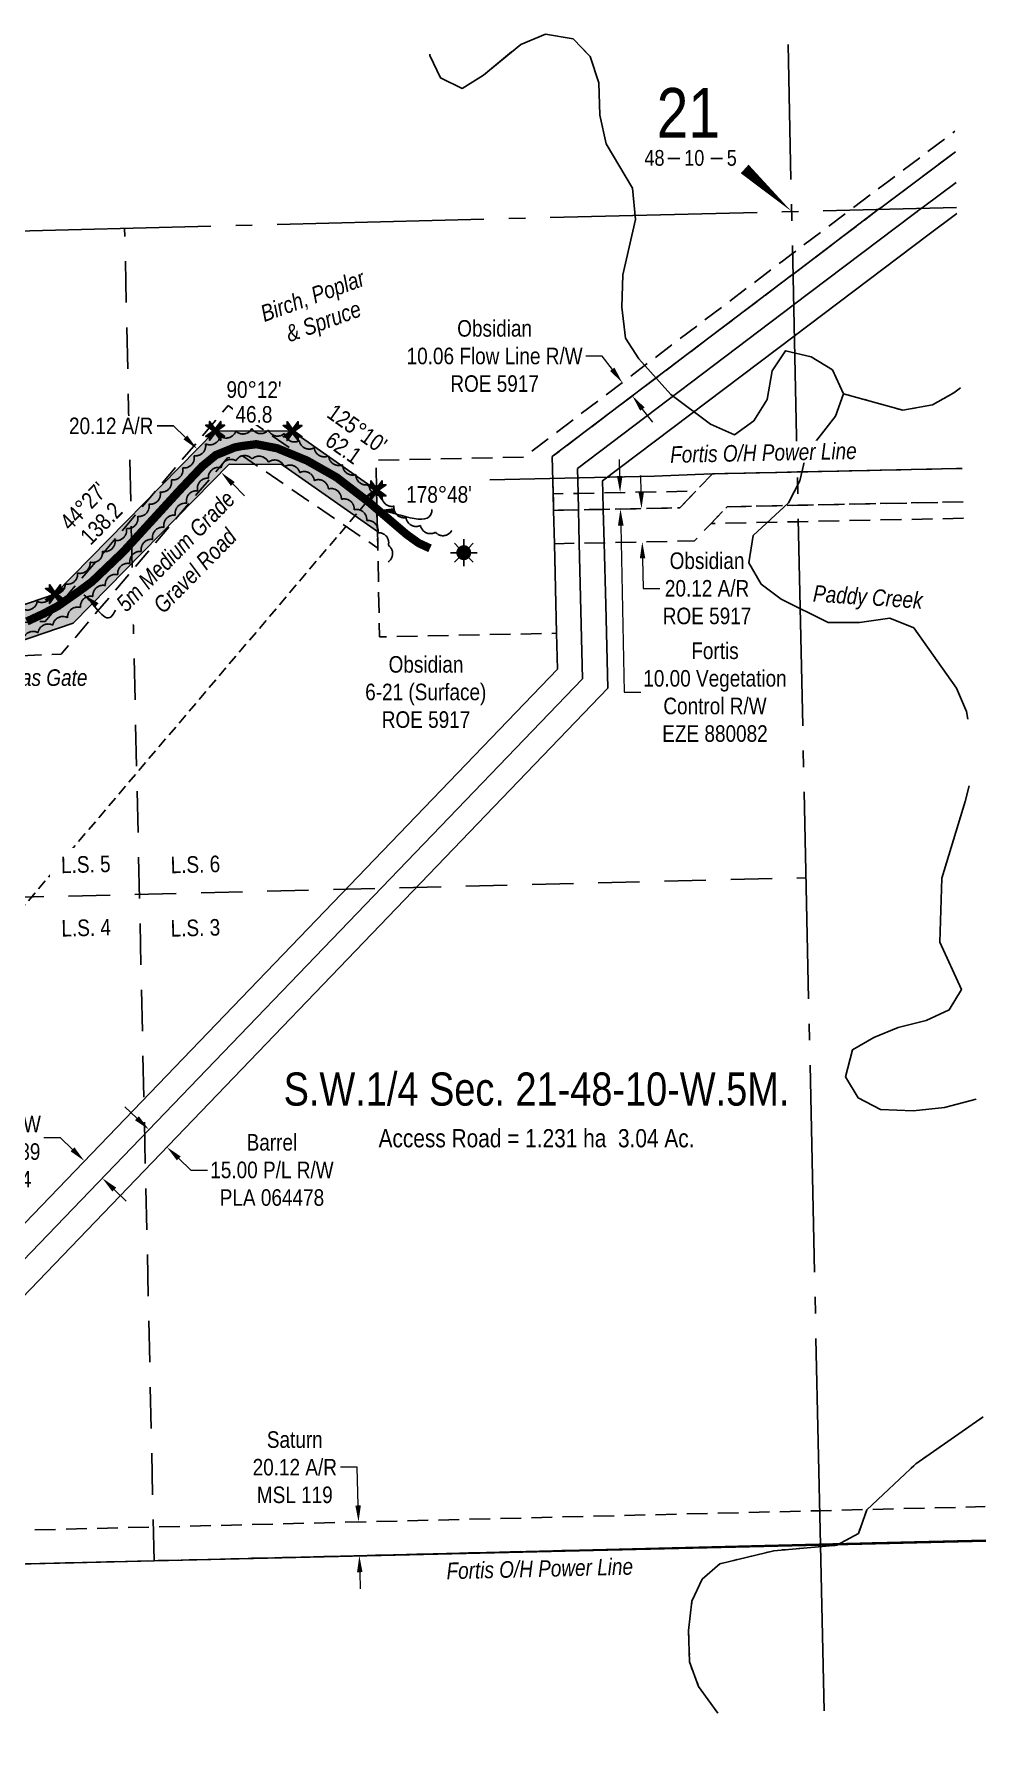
# Model space of a CAD drawing. Extents: x 604790 to 607159, y 5889877 to 5891976.
# Drawn here: x 606302 to 606877, y 5889898 to 5890929 of the extents above; entities that cross this region are included whole.
import ezdxf
from ezdxf.enums import TextEntityAlignment as Align

# ---------------------------------------------------------------- set-up
doc = ezdxf.new("R2010")
doc.units = 0
doc.header["$LTSCALE"] = 5
doc.header["$PDSIZE"] = 0.5
for name, pattern in [('0', [1, 1, 0]), ('foc-ACCESSROAD', [3.75, 2.5, -1.25]), ('foc-FLOWLINE', [3.75, 2.5, -1.25]), ('foc-LSD', [8, 5, -3]), ('foc-QUARTERLINE', [33, 25, -3, 2, -3]), ('foc-TIELINE', [1.875, 1.25, -0.625]), ('foc-WHEELTRACKS', [2, 0.4, -1.6])]:
    doc.linetypes.add(name, pattern=pattern)
doc.layers.get('Defpoints').update_dxf_attribs({"color": 9})
for name, color, linetype in [('10', 1, 'Continuous'), ('9', 3, 'Continuous'), ('AS-POWER', 104, 'foc-POWER'), ('AS-ROADS', 254, 'Continuous'), ('C-AR', 13, 'foc-ACCESSROAD'), ('C-SYMBOL', 7, 'Continuous'), ('C-WS', 13, 'foc-ACCESSROAD'), ('C-WS-S', 8, 'Continuous'), ('F-EZE', 190, 'foc-FLOWLINE'), ('F-RW', 190, 'Continuous'), ('F-WS', 190, 'foc-ACCESSROAD'), ('L-AREAREQUIRED', 7, 'Continuous'), ('L-BD', 7, 'Continuous'), ('L-BD1', 253, 'Continuous'), ('L-MON', 1, 'Continuous'), ('L-QSEC', 8, 'foc-QUARTERLINE'), ('L-SEC', 7, 'Continuous'), ('L-SECLBL', 7, 'Continuous'), ('L-SECTION-LSD', 7, 'foc-LSD'), ('L-TIE', 7, 'foc-TIELINE'), ('P-PROPOSED', 10, 'Continuous'), ('P-PROPOSED-H', 21, 'Continuous'), ('P-TXT', 4, 'Continuous'), ('T-BUSH', 110, '0'), ('T-BUSH-T', 110, 'Continuous'), ('T-CREEK', 160, 'Continuous'), ('T-WATER', 160, 'Continuous'), ('T-WATER-P3', 160, 'foc-WHEELTRACKS'), ('T-WATER-T', 170, 'Continuous')]:
    doc.layers.add(name, color=color, linetype=linetype)
for name, color, linetype, lineweight in [('C-AR-T', 13, 'Continuous', 9), ('C-FLOWLINE-T', 13, 'Continuous', 9), ('C-WS-T', 13, 'Continuous', 9), ('F-AR-T', 190, 'Continuous', 9), ('F-EZE-T', 190, 'Continuous', 9), ('F-RW-T', 190, 'Continuous', 9), ('T-TEXT', 48, 'Continuous', 18)]:
    doc.layers.add(name, color=color, linetype=linetype, lineweight=lineweight)
doc.styles.add('100L', font='ARIALN.TTF', dxfattribs={"height": 11})
doc.styles.add('175L', font='ARIALN.TTF', dxfattribs={"height": 20})
doc.styles.add('80CG', font='ARIALN.TTF', dxfattribs={"height": 10})
doc.styles.add('80L', font='ARIALN.TTF', dxfattribs={"height": 10})
doc.styles.add('foc-LtypeFont', font='ARIALN.TTF', dxfattribs={"height": 7.35})
doc.styles.add('SIMPLEX', font='ARIALN.TTF')
doc.linetypes.add('foc-POWER', pattern='A,6,-1,["P",foc-LtypeFont,S=0.2,R=0,X=-0.625,Y=-0.75],-1.24,4', length=12.24)
doc.linetypes.add('foc-POWER-NOLINE', pattern='A,0,-4,["P",foc-LtypeFont,S=0.2,R=0,X=-0.625,Y=-0.75],-8.24', length=12.24)
doc.linetypes.add('foc-TOPO-flowdirection-NOLINE', pattern='A,0,[">",foc-LtypeFont,S=0.3,R=0,X=0,Y=-0.945],-20,[">",foc-LtypeFont,S=0.3,R=0,X=0,Y=-0.945],0', length=20)
doc.dimstyles.new('Compass 5 000', dxfattribs={"dimscale": 5, "dimtxt": 9, "dimasz": 2, "dimexe": 0.2, "dimexo": 0.0625, "dimgap": 0.5, "dimtad": 0, "dimtih": 1, "dimtoh": 1, "dimzin": 0, "dimdsep": 46, "dimtxsty": '80CG', "dimcen": 0.1, "dimse1": 1, "dimse2": 1, "dimclrd": 256, "dimclrt": 256, "dimaunit": 1, "dimadec": 4, "dimazin": 0, "dimtfac": 0.06, "dimtofl": 0, "dimtmove": 0, "dimatfit": 1, "dimfxl": 0.2, "dimtolj": 1, "dimtzin": 0, "dimlwd": -1, "dimarcsym": 0})

# ---------------------------------------------------------------- blocks, each defined once
blk = doc.blocks.new('L-SECLBL')
at = {"layer": '9', "color": 7}
for p, q in [((-5.1, -27.8), (-12.3, -27.8)), ((20.7, -27.8), (13.5, -27.8))]:
    blk.add_line(p, q, dxfattribs=at)
at = {"layer": '10', "color": 2, "style": 'SIMPLEX'}
blk.add_attdef('SEC', text='', height=30, dxfattribs=at).set_placement((0, 0), align=Align.MIDDLE)
at = {"layer": '10', "color": 5, "style": '80L'}
blk.add_attdef('TWP', text='', height=9.5, dxfattribs=at).set_placement((-14.4, -27.4), align=Align.MIDDLE_RIGHT)
blk.add_attdef('RGE', text='', height=9.5, dxfattribs=at).set_placement((3.6, -27.4), align=Align.MIDDLE_CENTER)
blk.add_attdef('MER', text='', height=9.5, dxfattribs=at).set_placement((23.2, -27.4), align=Align.MIDDLE_LEFT)
blk = doc.blocks.new('*D423')
at = {"layer": 'C-AR-T', "transparency": 16777216}
for p, q in [((606668.3, 5890652.5), (606668.1, 5890662.5)), ((606669.2, 5890612.4), (606669.5, 5890594.3)), ((606669.5, 5890594.3), (606679.5, 5890594.3))]:
    blk.add_line(p, q, dxfattribs=at)
for points in [[(606670, 5890652.6), (606666.7, 5890652.5), (606668.5, 5890642.5)], [(606670.8, 5890612.4), (606667.5, 5890612.4), (606669, 5890622.4)]]:
    blk.add_solid(points, dxfattribs=at)
at = {"layer": 'Defpoints', "color": 0, "transparency": 16777216}
for p in [(606660.5, 5890642.4), (606660.9, 5890622.2), (606669, 5890622.4)]:
    blk.add_point(p, dxfattribs=at)
at = {"layer": 'C-AR-T', "transparency": 16777216, "insert": (606708.1, 5890594.3), "char_height": 10, "attachment_point": 5, "style": '80CG'}
blk.add_mtext('\\A1;Obsidian\\P20.12 A/R\\PROE 5917', dxfattribs=at)
blk = doc.blocks.new('*D425')
at = {"layer": 'C-FLOWLINE-T', "transparency": 16777216}
for p, q in [((606644.8, 5890734.6), (606634.8, 5890734.6)), ((606650.9, 5890726.6), (606644.8, 5890734.6)), ((606669, 5890702.6), (606675.1, 5890694.6))]:
    blk.add_line(p, q, dxfattribs=at)
for points in [[(606652.2, 5890727.6), (606649.5, 5890725.6), (606656.9, 5890718.6)], [(606670.4, 5890703.6), (606667.7, 5890701.6), (606663, 5890710.6)]]:
    blk.add_solid(points, dxfattribs=at)
at = {"layer": 'Defpoints', "color": 0, "transparency": 16777216}
for p in [(606656.9, 5890718.6), (606667, 5890726.3), (606673.1, 5890718.3)]:
    blk.add_point(p, dxfattribs=at)
at = {"layer": 'C-FLOWLINE-T', "transparency": 16777216, "insert": (606579.8, 5890734.6), "char_height": 10, "attachment_point": 5, "style": '80CG'}
blk.add_mtext('\\A1;Obsidian\\P10.06 Flow Line R/W\\PROE 5917', dxfattribs=at)
blk = doc.blocks.new('*D429')
at = {"layer": 'Defpoints', "color": 0, "transparency": 16777216}
for p in [(606464.5, 5890029.8), (606497.6, 5890030.6), (606465, 5890009.4)]:
    blk.add_point(p, dxfattribs=at)
at = {"layer": 'F-AR-T', "transparency": 16777216}
for p, q in [((606496.8, 5890063.6), (606486.8, 5890063.6)), ((606497.4, 5890040.6), (606496.8, 5890063.6)), ((606498.4, 5890000.2), (606498.6, 5889990.2))]:
    blk.add_line(p, q, dxfattribs=at)
for points in [[(606499, 5890040.6), (606495.7, 5890040.5), (606497.6, 5890030.6)], [(606500, 5890000.3), (606496.7, 5890000.2), (606498.1, 5890010.2)]]:
    blk.add_solid(points, dxfattribs=at)
at = {"layer": 'F-AR-T', "transparency": 16777216, "insert": (606459.1, 5890063.6), "char_height": 10, "attachment_point": 5, "style": '80CG'}
blk.add_mtext('\\A1;Saturn\\P20.12 A/R\\PMSL 119', dxfattribs=at)
blk = doc.blocks.new('*D434')
at = {"layer": 'Defpoints', "color": 0, "transparency": 16777216}
for p in [(606380.7, 5890277.6), (606391.6, 5890267.1), (606381.8, 5890257)]:
    blk.add_point(p, dxfattribs=at)
at = {"layer": 'F-RW-T', "transparency": 16777216}
for p, q in [((606363.7, 5890274.4), (606356.5, 5890281.3)), ((606389, 5890250.1), (606396.3, 5890243.1)), ((606396.3, 5890243.1), (606406.3, 5890243.1))]:
    blk.add_line(p, q, dxfattribs=at)
for points in [[(606364.9, 5890275.6), (606362.6, 5890273.2), (606371, 5890267.5)], [(606390.2, 5890251.3), (606387.9, 5890248.9), (606381.8, 5890257)]]:
    blk.add_solid(points, dxfattribs=at)
at = {"layer": 'F-RW-T', "transparency": 16777216, "insert": (606445.3, 5890243.1), "char_height": 10, "attachment_point": 5, "style": '80CG'}
blk.add_mtext('\\A1;Barrel\\P15.00 P/L R/W\\PPLA 064478', dxfattribs=at)
blk = doc.blocks.new('*D437')
at = {"layer": 'Defpoints', "color": 0, "transparency": 16777216}
for p in [(606330.4, 5890247), (606332, 5890248.6), (606341.2, 5890236.6)]:
    blk.add_point(p, dxfattribs=at)
at = {"layer": 'F-RW-T', "transparency": 16777216}
for p, q in [((606317.6, 5890262.5), (606307.6, 5890262.5)), ((606324.8, 5890255.6), (606317.6, 5890262.5)), ((606350, 5890231.3), (606357.2, 5890224.4))]:
    blk.add_line(p, q, dxfattribs=at)
for points in [[(606326, 5890256.8), (606323.7, 5890254.4), (606332, 5890248.6)], [(606351.2, 5890232.5), (606348.9, 5890230.1), (606342.8, 5890238.2)]]:
    blk.add_solid(points, dxfattribs=at)
at = {"layer": 'F-RW-T', "transparency": 16777216, "insert": (606268.5, 5890262.5), "char_height": 10, "attachment_point": 5, "style": '80CG'}
blk.add_mtext('\\A1;Saturn\\P15.00 P/L R/W\\PPlan 862 1789\\PPLA 830654', dxfattribs=at)
blk = doc.blocks.new('GAS')
h = blk.add_hatch(color=255)
h.dxf.hatch_style = 1
edge = h.paths.add_edge_path()
edge.add_arc((0, 0), 0.9, 0, 360)
for p, q in [((-0.81, 0), (-1.62, 0)), ((-0.57, 0.57), (-1.14, 1.14)), ((0, 0.81), (0, 1.62)), ((0.57, 0.57), (1.14, 1.14)), ((1.62, 0), (0.81, 0)), ((-0.57, -0.57), (-1.14, -1.14)), ((0, -0.81), (0, -1.62)), ((1.14, -1.14), (0.57, -0.57))]:
    blk.add_line(p, q)
blk.add_circle((0, 0), 0.8)
blk = doc.blocks.new('TEMP')
h = blk.add_hatch(color=255)
h.dxf.hatch_style = 1
h.paths.add_polyline_path([(0, 0.25), (-0.67, 1.15), (-0.67, 0.67), (-1.15, 0.67), (-0.25, 0), (-1.15, -0.67), (-0.67, -0.67), (-0.67, -1.15), (0, -0.25), (0.67, -1.15), (0.67, -0.67), (1.15, -0.67), (0.25, 0), (1.15, 0.67), (0.67, 0.67), (0.67, 1.15)])
h.paths.add_polyline_path([(0.57, 0.85), (0.57, 0.57), (0.85, 0.57), (0.08, 0), (0.85, -0.57), (0.57, -0.57), (0.57, -0.85), (0, -0.08), (-0.57, -0.85), (-0.57, -0.57), (-0.85, -0.57), (-0.08, 0), (-0.85, 0.57), (-0.57, 0.57), (-0.57, 0.85), (0, 0.08)], flags=16)
h = blk.add_hatch(color=1)
h.dxf.hatch_style = 1
h.paths.add_polyline_path([(0, 0.08), (-0.57, 0.85), (-0.57, 0.57), (-0.85, 0.57), (-0.08, 0), (-0.85, -0.57), (-0.57, -0.57), (-0.57, -0.85), (0, -0.08), (0.57, -0.85), (0.57, -0.57), (0.85, -0.57), (0.08, 0), (0.85, 0.57), (0.57, 0.57), (0.57, 0.85)])
at = {"color": 1}
for p, q in [((-0.08, 0), (0.08, 0)), ((0, 0.08), (0, -0.08))]:
    blk.add_line(p, q, dxfattribs=at)
at = {"color": 255, "flags": 128}
blk.add_lwpolyline([(-0.25, 0), (-1.15, 0.67), (-0.67, 0.67), (-0.67, 1.15), (0, 0.25), (0.67, 1.15), (0.67, 0.67), (1.15, 0.67), (0.25, 0), (1.15, -0.67), (0.67, -0.67), (0.67, -1.15), (0, -0.25), (-0.67, -1.15), (-0.67, -0.67), (-1.15, -0.67)], close=True, dxfattribs=at)
at = {"color": 1, "flags": 128}
blk.add_lwpolyline([(-0.08, 0), (-0.85, 0.57), (-0.57, 0.57), (-0.57, 0.85), (0, 0.08), (0.57, 0.85), (0.57, 0.57), (0.85, 0.57), (0.08, 0), (0.85, -0.57), (0.57, -0.57), (0.57, -0.85), (0, -0.08), (-0.57, -0.85), (-0.57, -0.57), (-0.85, -0.57)], close=True, dxfattribs=at)
blk = doc.blocks.new('*D442')
at = {"layer": 'Defpoints', "color": 0, "transparency": 16777216}
for p in [(606400.2, 5890678.4), (606402, 5890680.3), (606416.4, 5890666.2)]:
    blk.add_point(p, dxfattribs=at)
at = {"layer": 'P-TXT', "transparency": 16777216}
for p, q in [((606385.9, 5890692.4), (606375.9, 5890692.4)), ((606393.1, 5890685.4), (606385.9, 5890692.4)), ((606421.7, 5890657.4), (606428.8, 5890650.3))]:
    blk.add_line(p, q, dxfattribs=at)
for points in [[(606394.2, 5890686.6), (606391.9, 5890684.3), (606400.2, 5890678.4)], [(606422.9, 5890658.5), (606420.5, 5890656.2), (606414.6, 5890664.4)]]:
    blk.add_solid(points, dxfattribs=at)
at = {"layer": 'P-TXT', "transparency": 16777216, "insert": (606348.2, 5890692.4), "char_height": 10, "attachment_point": 5, "style": '80CG', "bg_fill": 3, "box_fill_scale": 1.1, "bg_fill_color": 256, "bg_fill_true_color": 13158600, "bg_fill_transparency": 0}
blk.add_mtext('\\A1;20.12 A/R', dxfattribs=at)
blk = doc.blocks.new('*D454')
at = {"layer": 'Defpoints', "color": 0, "transparency": 16777216}
for p in [(606654, 5890652.1), (606654.2, 5890642.2), (606655.8, 5890642.3)]:
    blk.add_point(p, dxfattribs=at)
at = {"layer": 'F-EZE-T', "transparency": 16777216}
for p, q in [((606655.4, 5890662.2), (606655.2, 5890672.2)), ((606656, 5890632.3), (606658.1, 5890531.6)), ((606658.1, 5890531.6), (606668.1, 5890531.6))]:
    blk.add_line(p, q, dxfattribs=at)
for points in [[(606657, 5890662.2), (606653.7, 5890662.1), (606655.6, 5890652.2)], [(606657.7, 5890632.3), (606654.3, 5890632.2), (606655.8, 5890642.3)]]:
    blk.add_solid(points, dxfattribs=at)
at = {"layer": 'F-EZE-T', "transparency": 16777216, "insert": (606712.9, 5890531.6), "char_height": 10, "attachment_point": 5, "style": '80CG'}
blk.add_mtext('\\A1;Fortis\\P10.00 Vegetation\\PControl R/W\\PEZE 880082', dxfattribs=at)

msp = doc.modelspace()

# ---------------------------------------------------------------- hatches: boundary and pattern name
at = {"layer": 'P-PROPOSED-H'}
h = msp.add_hatch(color=256, dxfattribs=at)
h.dxf.hatch_style = 1
h.paths.add_polyline_path([(605958.817, 5890568.29), (605965.833, 5890568.396), (606061.831, 5890543.94), (606195.914, 5890569.274), (606260.493, 5890572.454), (606314.27, 5890590.855), (606411.011, 5890689.447), (606457.768, 5890689.283), (606508.476, 5890653.562), (606508.999, 5890628.592), (606451.363, 5890669.193), (606419.425, 5890669.305), (606325.289, 5890573.368), (606264.318, 5890552.506), (606198.287, 5890549.254), (606061.186, 5890523.35), (605963.461, 5890548.246), (605959.271, 5890548.183)])

# ---------------------------------------------------------------- linework, layer by layer
at = {"layer": 'AS-POWER', "flags": 128}
msp.add_lwpolyline([(606576.946, 5890659.914), (606676.296, 5890662.095), (606700.921, 5890663.181), (606711.44, 5890663.561)], dxfattribs=at)
at = {"layer": 'AS-POWER', "linetype": 'foc-POWER-NOLINE', "flags": 128}
for points in [[(606711.44, 5890663.561), (606768.279, 5890664.751), (606858.792, 5890666.646), (606862.292, 5890666.719)], [(606123.729, 5890001.195), (606223.254, 5890003.523), (606256.544, 5890004.302), (606325.684, 5890005.988), (606430.939, 5890008.59), (606534.558, 5890011.152), (606639.139, 5890013.737), (606743.052, 5890016.306), (606833.32, 5890018.509), (606876.503, 5890019.555)]]:
    msp.add_lwpolyline(points, dxfattribs=at)
at = {"layer": 'AS-ROADS', "const_width": 4.998, "flags": 128}
msp.add_lwpolyline([(606540.781, 5890618.504), (606533.941, 5890621.663), (606526.628, 5890626.926), (606503.984, 5890646.273), (606484.393, 5890661.337), (606466.507, 5890671.498), (606448.421, 5890678.942), (606435.777, 5890681.395), (606427.079, 5890680.262), (606422.871, 5890679.451), (606411.46, 5890674.84), (606403.23, 5890668.095), (606388.943, 5890652.939), (606355.664, 5890616.563), (606336.589, 5890598.329), (606329.301, 5890592.946), (606315.833, 5890583.534), (606307.519, 5890579.116), (606297.279, 5890574.338)], dxfattribs=at)
at = {"layer": 'C-AR', "flags": 128}
msp.add_lwpolyline([(606508.689, 5890643.405), (606509.164, 5890620.731), (606509.206, 5890618.703), (606427.501, 5890674.391), (606418.525, 5890673.164), (606320.053, 5890556.983), (606318.087, 5890554.663), (606233.767, 5890551.118), (606225.776, 5890550.58), (606161.332, 5890546.236), (606046.014, 5890500.851), (605960.69, 5890485.231), (605960.23, 5890505.612), (606040.465, 5890520.3), (606156.865, 5890566.112), (606225.193, 5890570.716), (606245.183, 5890571.723), (606308.41, 5890574.405), (606418.781, 5890704.677), (606508.689, 5890643.405)], close=True, dxfattribs=at)
at = {"layer": 'C-WS', "flags": 128}
for points in [[(606862.734, 5890646.593), (606763.499, 5890644.515), (606763.029, 5890644.506), (606720.198, 5890643.609), (606710.511, 5890633.507), (606700.496, 5890623.064), (606645.955, 5890621.923), (606630.904, 5890621.607), (606615.912, 5890621.293), (606617.223, 5890567.232), (606510.33, 5890564.999), (606509.163, 5890620.731), (606508.646, 5890645.434), (606508.096, 5890671.712), (606597.504, 5890673.583), (606753.664, 5890791.983), (606759.745, 5890796.574), (606794.464, 5890822.787), (606807.038, 5890832.274), (606817.499, 5890839.964), (606857.82, 5890870.363)], [(606858.093, 5890857.937), (606823.508, 5890831.89), (606813.053, 5890824.197), (606811.737, 5890823.221), (606760.018, 5890783.939), (606759.764, 5890783.861), (606614.636, 5890673.942), (606615.182, 5890651.421), (606615.425, 5890641.418), (606630.418, 5890641.731), (606645.447, 5890642.046), (606691.738, 5890643.016), (606701.35, 5890653.04), (606711.44, 5890663.561), (606762.594, 5890664.632), (606763.078, 5890664.642), (606862.292, 5890666.719)]]:
    msp.add_lwpolyline(points, dxfattribs=at)
at = {"layer": 'F-EZE', "flags": 128}
msp.add_lwpolyline([(606701.35, 5890653.04), (606691.738, 5890643.017), (606645.447, 5890642.047), (606630.418, 5890641.731), (606615.425, 5890641.418), (606615.182, 5890651.421), (606630.177, 5890651.702), (606645.197, 5890651.984), (606701.35, 5890653.04)], close=True, dxfattribs=at)
msp.add_lwpolyline([(606862.952, 5890636.672), (606763.243, 5890634.602), (606710.511, 5890633.507), (606720.198, 5890643.609), (606763.029, 5890644.506), (606763.499, 5890644.515), (606862.734, 5890646.593)], dxfattribs=at)
at = {"layer": 'F-WS', "flags": 128}
msp.add_lwpolyline([(606876.503, 5890019.555), (606776.573, 5890017.135), (606273.898, 5890004.708), (606258.798, 5890004.354), (606123.729, 5890001.195), (606114.434, 5890000.978), (606111.226, 5890000.903), (606093.152, 5890000.48), (605993.897, 5889998.162), (605971.679, 5889997.643), (605971.225, 5890017.75), (606084.782, 5890020.516), (606110.738, 5890021.147), (606113.213, 5890021.207), (606123.241, 5890021.452), (606134.518, 5890021.725), (606258.172, 5890024.711), (606273.276, 5890025.08), (606776.136, 5890037.396), (606876.058, 5890039.834)], dxfattribs=at)
at = {"layer": 'L-QSEC'}
for p, q in [((606776.587, 5890016.5), (606757.023, 5890922.67)), ((605953.559, 5890801.601), (606858.829, 5890824.412)), ((606778.823, 5889916.567), (606776.587, 5890016.5))]:
    msp.add_line(p, q, dxfattribs=at)
at = {"layer": 'L-SEC'}
for p, q in [((606876.515, 5890019.026), (606776.587, 5890016.5)), ((606776.587, 5890016.5), (606374.133, 5890007.071)), ((606374.133, 5890007.071), (605971.679, 5889997.643))]:
    msp.add_line(p, q, dxfattribs=at)
at = {"layer": 'L-SECLBL', "flags": 128}
msp.add_lwpolyline([(606759.199, 5890821.901, 0, 7, 0), (606730.82, 5890847.592, 0, 0, 0)], format="xyseb", dxfattribs=at)
at = {"layer": 'L-SECTION-LSD'}
for p, q in [((606374.133, 5890007.071), (606356.34, 5890811.75)), ((605962.619, 5890399.631), (606767.885, 5890419.577))]:
    msp.add_line(p, q, dxfattribs=at)
at = {"layer": 'P-PROPOSED', "flags": 128}
msp.add_lwpolyline([(605958.817, 5890568.29), (605965.833, 5890568.396), (606061.831, 5890543.94), (606195.914, 5890569.274), (606260.493, 5890572.454), (606314.27, 5890590.855), (606411.011, 5890689.447), (606457.768, 5890689.283), (606508.476, 5890653.562), (606508.999, 5890628.592), (606451.363, 5890669.193), (606419.425, 5890669.305), (606325.289, 5890573.368), (606264.318, 5890552.506), (606198.287, 5890549.254), (606061.186, 5890523.35), (605963.461, 5890548.246), (605959.271, 5890548.183)], close=True, dxfattribs=at)
at = {"layer": 'T-BUSH', "flags": 128}
for points in [[(606553.991, 5890629.331, -0.52056705), (606544.059, 5890628.205, -0.52056705), (606535.036, 5890632.333, -0.52056705), (606526.308, 5890637.09, -0.52056705), (606519.043, 5890643.956, -0.52056705), (606511.778, 5890650.822, -0.52056705), (606504.028, 5890657.109, -0.52056705), (606496.001, 5890663.066, -0.52056705), (606487.974, 5890669.023, -0.52056705), (606479.547, 5890674.378, -0.52056705), (606470.82, 5890679.237, -0.52056705), (606461.81, 5890683.567, -0.52056705), (606452.801, 5890687.897, -0.52056705), (606443.153, 5890689.941, -0.52056705), (606433.204, 5890690.906, -0.52056705), (606423.464, 5890689.373, -0.52056705), (606413.965, 5890686.382, -0.52056705), (606405.16, 5890681.67, -0.52056705), (606398.3, 5890674.399, -0.52056705), (606391.44, 5890667.129, -0.52056705), (606384.58, 5890659.858, -0.52056705), (606377.781, 5890652.531, -0.52056705), (606370.998, 5890645.188, -0.52056705), (606364.215, 5890637.846, -0.52056705), (606357.432, 5890630.503, -0.52056705), (606350.541, 5890623.273, -0.52056705), (606343.003, 5890616.708, -0.52056705), (606335.464, 5890610.143, -0.52056705), (606327.926, 5890603.578, -0.52056705), (606320.388, 5890597.014, -0.52056705), (606312.403, 5890591.106, -0.52056705), (606303.522, 5890586.52, -0.52056705), (606294.64, 5890581.933, -0.52056705), (606285.238, 5890578.603, -0.52056705), (606275.715, 5890575.564, -0.52056705), (606266.035, 5890573.247, -0.52056705), (606256.109, 5890572.069, -0.52056705), (606247.089, 5890572.9, -0.52056705), (606245.403, 5890582.521, -0.52056705), (606244.655, 5890593.465, -0.52056705)], [(606515.574, 5890610.388, 0.52056705), (606515.621, 5890620.384, 0.52056705), (606509.277, 5890627.903, 0.52056705), (606502.506, 5890635.257, 0.52056705), (606495.018, 5890641.843, 0.52056705), (606487.226, 5890648.105, 0.52056705), (606479.435, 5890654.367, 0.52056705), (606470.875, 5890659.474, 0.52056705), (606462.09, 5890664.245, 0.52056705), (606452.728, 5890667.724, 0.52056705), (606443.163, 5890670.534, 0.52056705), (606433.355, 5890672.462, 0.52056705), (606423.562, 5890671.429, 0.52056705), (606414.599, 5890667.205, 0.52056705), (606406.943, 5890660.823, 0.52056705), (606400.457, 5890653.216, 0.52056705), (606393.8, 5890645.763, 0.52056705), (606386.961, 5890638.473, 0.52056705), (606380.122, 5890631.183, 0.52056705), (606373.283, 5890623.892, 0.52056705), (606366.444, 5890616.602, 0.52056705), (606359.605, 5890609.312, 0.52056705), (606352.193, 5890602.614, 0.52056705), (606344.682, 5890596.017, 0.52056705), (606337.172, 5890589.42, 0.52056705), (606329.662, 5890582.824, 0.52056705), (606321.883, 5890576.624, 0.52056705), (606312.966, 5890572.107, 0.52056705), (606304.049, 5890567.589, 0.52056705), (606295.055, 5890563.28, 0.52056705), (606285.341, 5890560.923, 0.52056705), (606275.627, 5890558.566, 0.52056705), (606265.846, 5890556.545, 0.52056705), (606255.942, 5890555.223, 0.52056705), (606245.991, 5890554.28, 0.52056705), (606236.039, 5890553.337, 0.52056705), (606226.088, 5890552.394, 0.52056705), (606216.136, 5890551.451, 0.52056705), (606206.183, 5890550.528, 0.52056705), (606196.228, 5890549.621, 0.52056705), (606186.273, 5890548.713, 0.52056705), (606176.433, 5890546.981, 0.52056705), (606166.607, 5890545.144, 0.52056705), (606156.782, 5890543.307, 0.52056705), (606147.013, 5890541.196, 0.52056705), (606137.275, 5890538.94, 0.52056705), (606127.537, 5890536.684, 0.52056705), (606117.799, 5890534.428, 0.52056705), (606108.028, 5890532.336, 0.52056705), (606098.174, 5890530.655, 0.52056705), (606088.32, 5890528.974, 0.52056705), (606078.467, 5890527.293, 0.52056705), (606068.581, 5890526.61, 0.52056705), (606058.64, 5890527.655, 0.52056705), (606048.768, 5890529.096, 0.52056705), (606039.07, 5890531.516, 0.52056705), (606029.371, 5890533.936, 0.52056705), (606019.69, 5890536.422, 0.52056705), (606010.099, 5890539.237, 0.52056705), (606000.508, 5890542.053, 0.52056705), (605990.831, 5890544.525, 0.52056705), (605981.031, 5890546.494, 0.52056705), (605971.231, 5890548.464, 0.52056705), (605961.338, 5890549.848, 0.52056705), (605951.41, 5890551.01, 0.52056705), (605941.439, 5890551.428, 0.52056705), (605931.443, 5890551.419, 0.52056705), (605921.463, 5890550.939, 0.52056705), (605911.489, 5890550.274, 0.52056705), (605901.515, 5890549.608, 0.52056705), (605891.541, 5890548.943, 0.52056705), (605881.567, 5890548.277, 0.52056705), (605871.593, 5890547.612, 0.52056705), (605861.612, 5890547.07, 0.52056705), (605851.63, 5890546.544, 0.52056705), (605841.648, 5890546.018, 0.52056705), (605831.658, 5890546.072, 0.52056705), (605821.665, 5890546.32, 0.52056705), (605811.689, 5890546.911, 0.52056705), (605801.722, 5890547.672, 0.52056705), (605791.744, 5890548.266, 0.52056705), (605781.761, 5890548.771, 0.52056705), (605771.778, 5890549.275, 0.52056705), (605761.794, 5890549.779, 0.52056705), (605751.811, 5890550.283, 0.52056705), (605738.287, 5890550.966, 0.52056705)]]:
    msp.add_lwpolyline(points, format="xyb", dxfattribs=at)
at = {"layer": 'T-CREEK', "linetype": 'foc-TOPO-flowdirection-NOLINE', "flags": 128}
for points in [[(606540.573, 5890916.958), (606540.6, 5890916.135), (606547.059, 5890902.54), (606560.278, 5890896.237), (606573.076, 5890904.227), (606595.544, 5890922.823), (606610.509, 5890929.011), (606627.17, 5890926.149), (606637.437, 5890915.406), (606642.69, 5890899.537), (606643.436, 5890880.029), (606647.23, 5890862.708), (606662.989, 5890836.039), (606664.972, 5890817.026), (606657.174, 5890783.61), (606656.556, 5890764.077), (606658.829, 5890745.427), (606666.814, 5890732.865), (606686.223, 5890711.361), (606710.198, 5890693.553), (606724.727, 5890686.976), (606736.331, 5890695.421), (606744.418, 5890708.315), (606747.386, 5890725.749), (606755.428, 5890737.813), (606771.033, 5890734.221), (606783.803, 5890726.369), (606790.603, 5890711.868), (606785.642, 5890698.395), (606767.873, 5890675.666), (606764.115, 5890659.345), (606757.339, 5890646.059), (606736.02, 5890626.236), (606733.274, 5890609.693), (606740.79, 5890596.887), (606752.87, 5890587.717), (606781.169, 5890573.779), (606800.274, 5890573.689), (606818.505, 5890576.254), (606832.96, 5890570.506), (606858.733, 5890534.1), (606864.845, 5890520.022), (606865.615, 5890515.38)], [(606861.221, 5890715.504), (606857.134, 5890712.365), (606844.204, 5890705.145), (606826.281, 5890701.933), (606790.603, 5890711.868)], [(606866.499, 5890475.156), (606864.047, 5890465.603), (606849.937, 5890419.44), (606848.753, 5890380.793), (606861.757, 5890352.179), (606854.431, 5890339.831), (606840.363, 5890333.303), (606823.463, 5890329.22), (606808.851, 5890323.215), (606795.985, 5890315.757), (606791.814, 5890299.31), (606799.444, 5890286.626), (606812.795, 5890279.553), (606832.563, 5890278.882), (606851.515, 5890280.863), (606870.654, 5890285.926)], [(606714.585, 5889915.06), (606703.007, 5889931.187), (606697.534, 5889946.045), (606696.973, 5889965.141), (606698.927, 5889982.854), (606705.23, 5889996.016), (606715.813, 5890005.272), (606748.427, 5890013.245), (606786.58, 5890016.504), (606799.63, 5890023.667), (606804.551, 5890037.871), (606834.276, 5890065.788), (606874.867, 5890094.048)]]:
    msp.add_lwpolyline(points, dxfattribs=at)
at = {"layer": 'T-WATER'}
for points in [[(606540.573, 5890916.958), (606540.6, 5890916.135), (606547.059, 5890902.54), (606560.278, 5890896.237), (606573.076, 5890904.227), (606590.034, 5890918.263)], [(606633.608, 5890919.413), (606637.437, 5890915.406), (606642.69, 5890899.537), (606643.436, 5890880.029), (606647.23, 5890862.708), (606662.989, 5890836.039), (606664.972, 5890817.026), (606657.174, 5890783.61), (606656.556, 5890764.077), (606658.829, 5890745.427), (606666.814, 5890732.865), (606686.223, 5890711.361), (606710.198, 5890693.553), (606724.727, 5890686.976), (606736.331, 5890695.421), (606744.418, 5890708.315), (606747.386, 5890725.749), (606755.428, 5890737.813), (606771.033, 5890734.221), (606783.803, 5890726.369), (606790.603, 5890711.868), (606785.642, 5890698.395), (606767.873, 5890675.666), (606764.115, 5890659.345), (606757.339, 5890646.059), (606736.02, 5890626.236), (606733.274, 5890609.693), (606740.79, 5890596.887), (606752.87, 5890587.717), (606781.169, 5890573.779), (606800.274, 5890573.689), (606818.505, 5890576.254), (606832.96, 5890570.506), (606858.733, 5890534.1), (606864.845, 5890520.022), (606865.615, 5890515.38)], [(606866.499, 5890475.156), (606864.047, 5890465.603), (606849.937, 5890419.44), (606848.753, 5890380.793), (606861.757, 5890352.179), (606854.431, 5890339.831), (606840.363, 5890333.303), (606823.463, 5890329.22), (606808.851, 5890323.215), (606795.985, 5890315.757), (606791.814, 5890299.31), (606799.444, 5890286.626), (606812.795, 5890279.553), (606832.563, 5890278.882), (606851.515, 5890280.863), (606870.654, 5890285.926)]]:
    msp.add_lwpolyline(points, dxfattribs=at)
at = {"layer": 'T-WATER-P3', "flags": 128}
for points in [[(606861.221, 5890715.504), (606857.134, 5890712.365), (606844.204, 5890705.145), (606826.281, 5890701.933), (606790.603, 5890711.868)], [(606714.585, 5889915.06), (606703.007, 5889931.187), (606697.534, 5889946.045), (606696.973, 5889965.141), (606698.927, 5889982.854), (606705.23, 5889996.016), (606715.813, 5890005.272), (606748.427, 5890013.245), (606786.58, 5890016.504), (606799.63, 5890023.667), (606804.551, 5890037.871), (606834.276, 5890065.788), (606874.867, 5890094.048)]]:
    msp.add_lwpolyline(points, dxfattribs=at)

# ---------------------------------------------------------------- block references
at = {"layer": 'C-WS-S', "xscale": 5, "yscale": 5, "zscale": 5}
msp.add_blockref('GAS', (606561.174, 5890615.863), dxfattribs=at)
at = {"layer": 'L-MON', "xscale": 4.998011100000002, "yscale": 4.998011100000002, "zscale": 4.998011100000002}
for p in [(606508.476, 5890653.562), (606314.27, 5890590.855)]:
    msp.add_blockref('TEMP', p, dxfattribs=at)
at = {"layer": 'L-SECLBL'}
msp.add_blockref('L-SECLBL', (606696.795, 5890881.686), dxfattribs=at).add_auto_attribs({'SEC': '21', 'TWP': '48', 'RGE': '10', 'MER': '5'})

# ---------------------------------------------------------------- texts
at = {"layer": 'AS-POWER', "insert": (606550.281, 5890006.001), "char_height": 10, "attachment_point": 1, "rotation": 1.416217, "style": '175L'}
msp.add_mtext_dynamic_manual_height_columns('\\pi0.32626;{\\fArial Narrow|b0|i1|c0|p34;Fortis O/H Power Line}', width=112.50109, gutter_width=100, heights=[0], dxfattribs=at)
at = {"layer": 'C-SYMBOL', "color": 3, "style": '175L'}
msp.add_text('S.W.1/4 Sec. 21-48-10-W.5M.', height=19.99204, dxfattribs=at).set_placement((606605.106, 5890276.01), align=Align.BOTTOM_CENTER)
at = {"layer": 'C-WS-T', "insert": (606501.368, 5890553.44), "char_height": 9.99592, "attachment_point": 1, "style": '175L'}
msp.add_mtext_dynamic_manual_height_columns('\\pi14.389;Obsidian\\P\\pi0.25453;6-21 (Surface)\\P\\pi10.274;ROE 5917', width=72.59424, gutter_width=99.959, heights=[0], dxfattribs=at)
at = {"layer": 'L-AREAREQUIRED', "color": 5, "style": '100L'}
msp.add_text('Access Road = 1.231 ha  3.04 Ac.', height=10.99562, dxfattribs=at).set_placement((606605.106, 5890253.519), align=Align.BOTTOM_CENTER)
at = {"layer": 'L-BD', "style": '80L'}
msp.add_text("178°48'", height=9.996, dxfattribs=at).set_placement((606546.209, 5890651.07), align=Align.MIDDLE)
at = {"layer": 'L-BD1', "style": '80L'}
for s, rotation, p in [("90°12'", 359.7987, (606434.477, 5890714.355)), ("125°10'", 324.8374, (606496.794, 5890690.831)), ('62.1', 324.8374, (606488.591, 5890679.186)), ("44°27'", 45.5428, (606331.505, 5890644.101)), ('138.2', 45.5428, (606342.208, 5890633.599))]:
    msp.add_text(s, height=9.996, rotation=rotation, dxfattribs=at).set_placement(p, align=Align.MIDDLE)
at = {"layer": 'T-BUSH-T', "insert": (606437.058, 5890764.405), "char_height": 9.99592, "attachment_point": 1, "rotation": 20, "style": '175L'}
msp.add_mtext_dynamic_manual_height_columns('\\pi0.29885;{\\fArial Narrow|b0|i1|c0|p34;Birch, Poplar \\P\\pi10.366;& Spruce}', width=66.64851, gutter_width=99.959, heights=[0], dxfattribs=at)
at = {"layer": 'T-TEXT', "insert": (606273.886, 5890545.458), "char_height": 9.99592, "attachment_point": 1, "style": '175L'}
msp.add_mtext_dynamic_manual_height_columns('\\pi0.77426;{\\fArial Narrow|b0|i1|c0|p34;Texas Gate}', width=59.0421, gutter_width=99.959, heights=[0], dxfattribs=at)
at = {"layer": 'T-WATER-T', "insert": (606772.561, 5890596.393), "char_height": 10, "attachment_point": 1, "rotation": 356.183911, "style": '175L'}
msp.add_mtext_dynamic_manual_height_columns('{\\fArial Narrow|b0|i1|c0|p34;Paddy Creek}', width=66.9281, gutter_width=100, heights=[0], dxfattribs=at)

# ---------------------------------------------------------------- dimensions: what is measured, and where the dimension line sits
at = {"layer": 'C-AR-T'}
dim = msp.add_linear_dim(base=(606668.956, 5890622.404), p1=(606660.502, 5890642.361), p2=(606660.924, 5890622.236), angle=271.199079, text='Obsidian\\P20.12 A/R\\PROE 5917', dimstyle='Compass 5 000', dxfattribs=at)
dim.commit()
dim.dimension.update_dxf_attribs({"geometry": '*D423', "text_midpoint": (606708.078, 5890594.288), "dimtype": 161})
at = {"layer": 'C-FLOWLINE-T'}
dim = msp.add_linear_dim(base=(606656.9, 5890718.617), p1=(606673.138, 5890718.251), p2=(606667.034, 5890726.301), angle=127.169246, text='Obsidian\\P10.06 Flow Line R/W\\PROE 5917', dimstyle='Compass 5 000', dxfattribs=at)
dim.commit()
dim.dimension.update_dxf_attribs({"geometry": '*D425', "text_midpoint": (606579.817, 5890734.554), "dimtype": 161})
at = {"layer": 'F-AR-T'}
dim = msp.add_linear_dim(base=(606497.624, 5890030.575), p1=(606465.031, 5890009.433), p2=(606464.533, 5890029.764), angle=91.402992, text='Saturn\\P20.12 A/R\\PMSL 119', dimstyle='Compass 5 000', dxfattribs=at)
dim.commit()
dim.dimension.update_dxf_attribs({"geometry": '*D429', "text_midpoint": (606459.08, 5890063.587), "dimtype": 161})
at = {"layer": 'F-RW-T'}
dim = msp.add_aligned_dim(p1=(606341.216, 5890236.565), p2=(606330.417, 5890246.955), distance=-2.316, text='Saturn\\P15.00 P/L R/W\\PPlan 862 1789\\PPLA 830654', dimstyle='Compass 5 000', dxfattribs=at)
dim.commit()
dim.dimension.update_dxf_attribs({"geometry": '*D437', "text_midpoint": (606268.525, 5890262.49)})
dim = msp.add_linear_dim(base=(606381.84, 5890256.995), p1=(606380.699, 5890277.604), p2=(606391.589, 5890267.137), angle=316.135434, text='Barrel\\P15.00 P/L R/W\\PPLA 064478', dimstyle='Compass 5 000', dxfattribs=at)
dim.commit()
dim.dimension.update_dxf_attribs({"geometry": '*D434', "text_midpoint": (606445.346, 5890243.135), "dimtype": 161})

# ---------------------------------------------------------------- leaders
at = {"layer": 'L-BD', "path_type": 1}
msp.add_leader([(606509.062, 5890641.456), (606541.796, 5890640.557), (606541.976, 5890641.995)], dimstyle='Compass 5 000', override={"dimgap": 0.5, "dimtad": 0}, dxfattribs=at)
at = {"layer": 'T-TEXT', "path_type": 1}
msp.add_leader([(606331.765, 5890590.399), (606348.177, 5890577.243), (606350.913, 5890581.173)], dimstyle='Compass 5 000', override={"dimgap": 0.5, "dimtad": 0}, dxfattribs=at)

# ---------------------------------------------------------------- next in the draw order: texts
at = {"layer": 'L-SECTION-LSD', "char_height": 10, "attachment_point": 1, "rotation": 1.41883, "style": '100L', "bg_fill": 3, "box_fill_scale": 1.5, "bg_fill_color": 256, "bg_fill_transparency": 0}
for s, width, insert in [('L.S. 6', 30.48313, (606383.981, 5890432.277)), ('\\pi1.986;L.S. 4', 30.53989, (606316.022, 5890393.992)), ('L.S. 3', 30.37591, (606383.981, 5890393.992))]:
    msp.add_mtext_dynamic_manual_height_columns(s, width=width, gutter_width=55, heights=[0], dxfattribs=dict(at, insert=insert))

# ---------------------------------------------------------------- next in the draw order: linework, layer by layer
at = {"layer": 'F-RW', "flags": 128}
for points in [[(606004.749, 5889898.405), (606026.506, 5889921.406), (606059.305, 5889965.455), (606093.152, 5890000.481), (606110.806, 5890018.741), (606113.215, 5890021.211), (606187.635, 5890098.562), (606270.884, 5890185.078), (606617.747, 5890545.597), (606617.223, 5890567.232), (606615.912, 5890621.293), (606615.425, 5890641.418), (606615.182, 5890651.421), (606614.636, 5890673.942), (606759.764, 5890783.861), (606760.018, 5890783.939), (606811.737, 5890823.221), (606813.053, 5890824.197), (606823.508, 5890831.89), (606858.093, 5890857.937)], [(606858.498, 5890839.499), (606838.837, 5890824.68), (606837.705, 5890823.874), (606832.515, 5890820.135), (606760.416, 5890765.509), (606760.159, 5890765.407), (606629.816, 5890666.622), (606630.177, 5890651.702), (606630.418, 5890641.731), (606630.904, 5890621.607), (606632.885, 5890539.724), (606254.421, 5890146.352), (606134.518, 5890021.725), (606123.533, 5890010.401), (606114.434, 5890000.978), (606070.682, 5889955.642), (606037.933, 5889911.643), (606025.885, 5889898.901)], [(606261.877, 5889904.438), (606258.798, 5890004.355), (606258.173, 5890024.684), (606254.421, 5890146.352), (606632.885, 5890539.724), (606630.904, 5890621.607), (606630.418, 5890641.731), (606630.177, 5890651.702), (606629.816, 5890666.622), (606760.159, 5890765.407), (606760.416, 5890765.509), (606832.515, 5890820.135), (606837.705, 5890823.874), (606838.837, 5890824.68), (606858.498, 5890839.499)], [(606858.91, 5890820.721), (606841.514, 5890807.588), (606760.822, 5890746.691), (606645.012, 5890659.291), (606645.197, 5890651.985), (606645.447, 5890642.046), (606645.955, 5890621.923), (606646.904, 5890584.324), (606648.173, 5890534.098), (606269.751, 5890140.372), (606273.277, 5890025.054), (606273.898, 5890004.708), (606276.953, 5889904.791)]]:
    msp.add_lwpolyline(points, dxfattribs=at)
at = {"layer": 'L-TIE', "color": 0, "flags": 128}
msp.add_lwpolyline([(606508.476, 5890653.562), (605951.575, 5889997.172)], dxfattribs=at)

# ---------------------------------------------------------------- next in the draw order: texts
at = {"layer": 'AS-POWER', "insert": (606685.385, 5890680.107), "char_height": 10, "attachment_point": 1, "rotation": 1.198713, "style": '175L', "bg_fill": 3, "box_fill_scale": 1.15, "bg_fill_color": 256, "bg_fill_true_color": 256, "bg_fill_transparency": 0}
msp.add_mtext_dynamic_manual_height_columns('\\pi0.32626;{\\fArial Narrow|b0|i1|c0|p34;Fortis O/H Power Line}', width=112.50109, gutter_width=100, heights=[0], dxfattribs=at)
at = {"layer": 'L-BD1', "insert": (606434.425, 5890699.361), "char_height": 9.996, "width": 22.32563, "attachment_point": 5, "rotation": 359.7987, "style": '80L', "bg_fill": 3, "box_fill_scale": 1.15, "bg_fill_color": 256, "bg_fill_true_color": 256, "bg_fill_transparency": 0}
msp.add_mtext('46.8', dxfattribs=at)
at = {"layer": 'L-SECTION-LSD', "insert": (606316.022, 5890432.277), "char_height": 10, "attachment_point": 1, "rotation": 1.41883, "style": '100L', "bg_fill": 3, "box_fill_scale": 1.5, "bg_fill_color": 256, "bg_fill_transparency": 0}
msp.add_mtext_dynamic_manual_height_columns('\\pi1.7586;L.S. 5', width=30.40114, gutter_width=55, heights=[0], dxfattribs=at)

# ---------------------------------------------------------------- next in the draw order: block references
at = {"layer": 'L-MON', "xscale": 4.998011100000002, "yscale": 4.998011100000002, "zscale": 4.998011100000002}
msp.add_blockref('TEMP', (606457.768, 5890689.283), dxfattribs=at)

# ---------------------------------------------------------------- next in the draw order: dimensions: what is measured, and where the dimension line sits
at = {"layer": 'F-EZE-T'}
dim = msp.add_linear_dim(base=(606655.796, 5890642.263), p1=(606653.974, 5890652.149), p2=(606654.181, 5890642.23), angle=271.200296, text='Fortis\\P10.00 Vegetation\\PControl R/W\\PEZE 880082', dimstyle='Compass 5 000', dxfattribs=at)
dim.commit()
dim.dimension.update_dxf_attribs({"geometry": '*D454', "text_midpoint": (606712.917, 5890531.589), "dimtype": 161})
at = {"layer": 'P-TXT'}
dim = msp.add_aligned_dim(p1=(606416.374, 5890666.196), p2=(606402.019, 5890680.282), distance=2.581, text='20.12 A/R', dimstyle='Compass 5 000', override={"dimtfill": 1}, dxfattribs=at)
dim.commit()
dim.dimension.update_dxf_attribs({"geometry": '*D442', "text_midpoint": (606348.2, 5890692.447)})

# ---------------------------------------------------------------- next in the draw order: block references
at = {"layer": 'L-MON', "xscale": 4.998011100000002, "yscale": 4.998011100000002, "zscale": 4.998011100000002}
msp.add_blockref('TEMP', (606411.011, 5890689.447), dxfattribs=at)

# ---------------------------------------------------------------- next in the draw order: texts
at = {"layer": 'T-TEXT', "insert": (606349.915, 5890586.199), "char_height": 9.99592, "attachment_point": 1, "rotation": 45.542837, "style": '175L', "bg_fill": 3, "box_fill_scale": 1.15, "bg_fill_color": 256, "bg_fill_true_color": 256, "bg_fill_transparency": 0}
msp.add_mtext_dynamic_manual_height_columns('\\pi0.46769;{\\fArial Narrow|b0|i1|c0|p34;5m Medium Grade \\P\\pi15.475;Gravel Road}', width=94.68293, gutter_width=99.959, heights=[0], dxfattribs=at)

doc.saveas('drawing.dxf')
